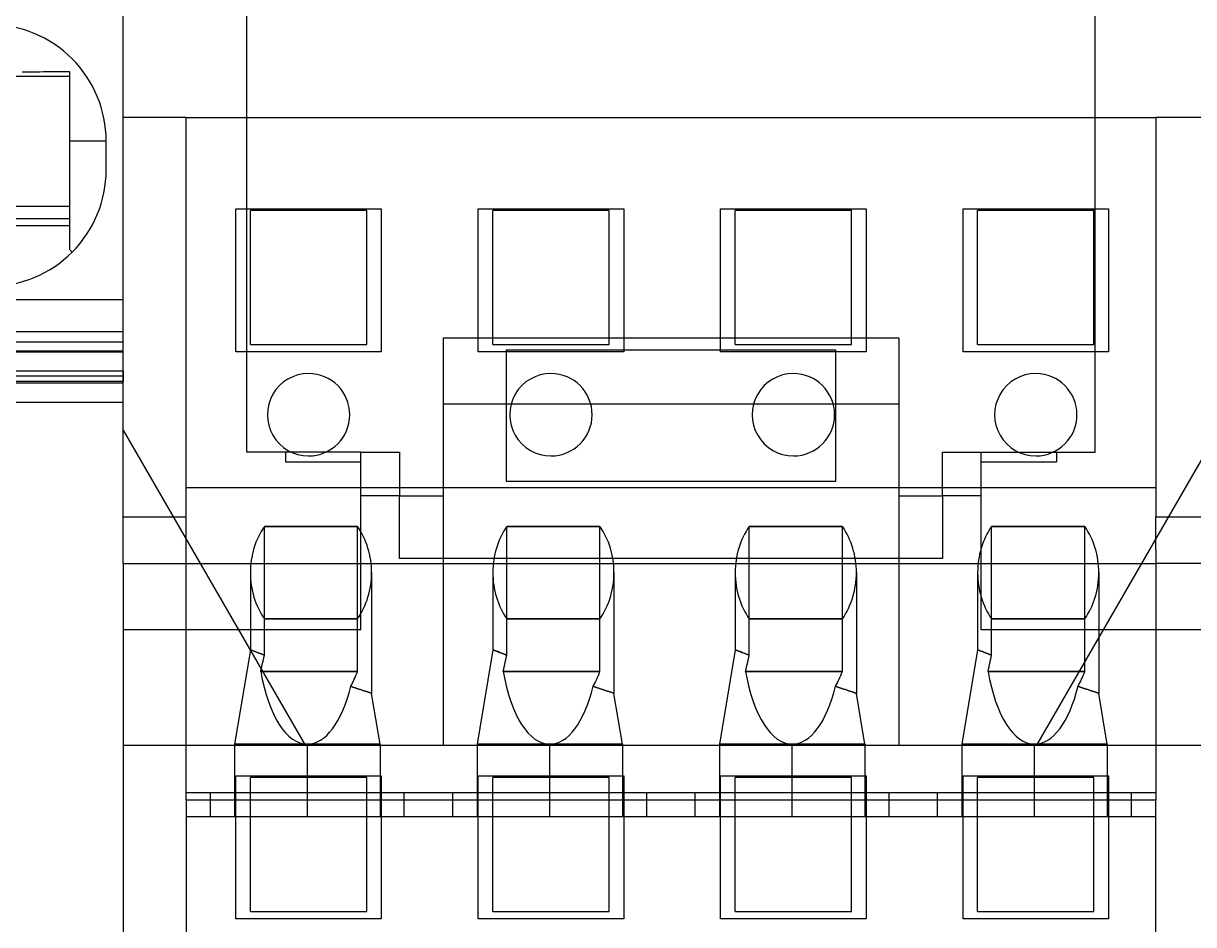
# Model space of a CAD drawing. Header units: inches. Extents: x -13.2 to 36, y -6.6 to 12.8.
# Drawn here: x 28.638 to 29.588, y 1.043 to 1.775 of the extents above; entities that cross this region are included whole.
import ezdxf

# ---------------------------------------------------------------- set-up
doc = ezdxf.new("R2010")
doc.units = ezdxf.units.IN
doc.header["$MEASUREMENT"] = 0
for name, color, linetype in [('MAIN-1', 7, 'Continuous'), ('MAIN-2', 7, 'Continuous'), ('PSYMS', 7, 'Continuous')]:
    doc.layers.add(name, color=color, linetype=linetype)

# ---------------------------------------------------------------- blocks, each defined once
blk = doc.blocks.new('FP_Phoenix Contact 3210567')
at = {"layer": 'MAIN-1'}
for p, q in [((-1.39687, 0), (-1.39687, 0.20275)), ((-1.37977, 0), (-1.37977, 0.20275)), ((-1.37547, 0), (-1.37547, 0.20275)), ((-1.37125, 0), (-1.37125, 0.20275)), ((-1.25317, 0.04331), (-1.25317, 0.16486)), ((-1.24727, 0.16497), (-1.24727, 0.04331)), ((-1.23742, 0.04331), (-1.23742, 0.16514)), ((-1.13196, 0.04331), (-1.13196, 0.16695)), ((-1.12839, 0.07832), (-1.12842, 0.08206)), ((-1.12837, 0.07471), (-1.12839, 0.07832)), ((-1.12834, 0.07122), (-1.12837, 0.07471)), ((-1.12831, 0.06785), (-1.12834, 0.07122)), ((-1.12828, 0.06456), (-1.12831, 0.06785)), ((-1.12825, 0.06135), (-1.12828, 0.06456)), ((-1.12822, 0.05821), (-1.12825, 0.06135)), ((-1.12818, 0.05514), (-1.12822, 0.05821)), ((-1.12815, 0.05211), (-1.12818, 0.05514)), ((-1.12812, 0.04914), (-1.12815, 0.05211)), ((-1.12809, 0.0462), (-1.12812, 0.04914)), ((-1.27286, 0.04331), (-1.27471, 0.04145)), ((-1.27286, 0.04331), (-1.18428, 0.04331)), ((-1.18428, 0.04331), (-1.18428, 0.01378)), ((-1.18428, 0.04331), (-1.18066, 0.04331)), ((-1.18066, 0.04331), (-1.17707, 0.04331)), ((-1.17707, 0.04331), (-1.17355, 0.04331)), ((-1.17355, 0.04331), (-1.1701, 0.04331)), ((-1.1701, 0.04331), (-1.16675, 0.04331)), ((-1.16675, 0.04331), (-1.1635, 0.04331)), ((-1.1635, 0.04331), (-1.16034, 0.04331)), ((-1.16034, 0.04331), (-1.15728, 0.04331)), ((-1.15728, 0.04331), (-1.1543, 0.04331)), ((-1.1543, 0.04331), (-1.15141, 0.04331)), ((-1.15141, 0.04331), (-1.14859, 0.04331)), ((-1.14859, 0.04331), (-1.14584, 0.04331)), ((-1.14584, 0.04331), (-1.14315, 0.04331)), ((-1.14315, 0.04331), (-1.14052, 0.04331)), ((-1.14052, 0.04331), (-1.13794, 0.04331)), ((-1.13794, 0.04331), (-1.13541, 0.04331)), ((-1.13541, 0.04331), (-1.13292, 0.04331)), ((-1.13292, 0.04331), (-1.13047, 0.04331)), ((-1.13047, 0.04331), (-1.12805, 0.04331)), ((-1.12805, 0.04331), (-1.12809, 0.0462)), ((-1.2079, 0.01378), (-1.18428, 0.01378)), ((-1.39687, 0), (-1.37977, 0)), ((-1.37547, 0), (-1.37977, 0)), ((-1.37125, 0), (-1.37547, 0)), ((-1.37125, 0), (-0.8425, 0))]:
    blk.add_line(p, q, dxfattribs=at)
for centre, start, end in [((-1.2079, 0.10826), 179.99998, 269.99998), ((-1.18428, 0.10826), 269.99998, 0.00002)]:
    blk.add_arc(centre, 0.09449, start, end, dxfattribs=at)
at = {"layer": 'MAIN-2'}
for p, q in [((-1.38089, 0.20275), (-1.38089, 0)), ((-1.35598, 0), (-1.35598, 0.20275)), ((-1.35486, 0.20275), (-1.35486, 0)), ((-1.34757, 0.20275), (-1.34757, 0)), ((-1.339, 0.20275), (-1.339, 0)), ((-1.31297, 0.20275), (-1.31297, 0)), ((-1.25317, 0.04331), (-1.25317, 0.04331)), ((-1.24727, 0.04331), (-1.24727, 0.04331)), ((-1.23742, 0.04331), (-1.23742, 0.04331)), ((-1.2079, 0.01378), (-1.2079, 0.01378)), ((-1.18428, 0.01378), (-1.18428, 0.01378)), ((-1.39687, 0), (-1.39687, 0)), ((-1.39687, 0), (-1.39687, 0))]:
    blk.add_line(p, q, dxfattribs=at)
blk = doc.blocks.new('2963938')
at = {"layer": 'MAIN-1'}
for p, q in [((0, -1.16535), (0, 1.16535)), ((0.05118, -1.16535), (0, -1.16535)), ((0, -1.48967), (0, -1.16535)), ((0.05118, -1.16535), (0.83858, -1.16535)), ((0.05118, -1.48967), (0.05118, -1.16535)), ((0.83858, -1.16535), (0.83858, -1.48967)), ((0.88976, -1.16535), (0.83858, -1.16535)), ((0.09154, -1.23937), (0.20965, -1.23937)), ((0.09154, -1.35551), (0.09154, -1.23937)), ((0.10335, -1.34961), (0.10335, -1.24076)), ((0.19783, -1.24076), (0.10335, -1.24076)), ((0.19783, -1.34961), (0.19783, -1.24076)), ((0.20965, -1.23937), (0.20965, -1.35551)), ((0.28839, -1.23937), (0.4065, -1.23937)), ((0.28839, -1.35551), (0.28839, -1.23937)), ((0.39469, -1.24076), (0.3002, -1.24076)), ((0.3002, -1.34961), (0.3002, -1.24076)), ((0.39469, -1.34961), (0.39469, -1.24076)), ((0.4065, -1.23937), (0.4065, -1.35551)), ((0.48524, -1.23937), (0.60335, -1.23937)), ((0.48524, -1.35551), (0.48524, -1.23937)), ((0.59154, -1.24076), (0.49705, -1.24076)), ((0.49705, -1.34961), (0.49705, -1.24076)), ((0.59154, -1.34961), (0.59154, -1.24076)), ((0.60335, -1.23937), (0.60335, -1.35551)), ((0.68209, -1.23937), (0.8002, -1.23937)), ((0.68209, -1.35551), (0.68209, -1.23937)), ((0.78839, -1.24076), (0.6939, -1.24076)), ((0.6939, -1.34961), (0.6939, -1.24076)), ((0.78839, -1.34961), (0.78839, -1.24076)), ((0.8002, -1.23937), (0.8002, -1.35551)), ((0.20965, -1.35551), (0.09154, -1.35551)), ((0.10335, -1.34961), (0.19783, -1.34961)), ((0.4065, -1.35551), (0.28839, -1.35551)), ((0.3002, -1.34961), (0.39469, -1.34961)), ((0.60335, -1.35551), (0.48524, -1.35551)), ((0.49705, -1.34961), (0.59154, -1.34961)), ((0.8002, -1.35551), (0.68209, -1.35551)), ((0.6939, -1.34961), (0.78839, -1.34961)), ((0.05118, -1.46575), (0.83858, -1.46575)), ((0, -1.48967), (0.05118, -1.48967)), ((0, -1.52756), (0, -1.48967)), ((0.05118, -1.51626), (0.05118, -1.48967)), ((0.83858, -1.48967), (0.88976, -1.48967)), ((0.83858, -1.51626), (0.83858, -1.48967)), ((0.05118, -1.71969), (0.05118, -1.51626)), ((0.83858, -1.51626), (0.83858, -1.71969)), ((0, -1.52756), (0.05118, -1.52756)), ((0, -1.52756), (0, -1.91089)), ((0.88976, -1.52756), (0.83858, -1.52756)), ((0.83858, -1.71969), (0.05118, -1.71969)), ((0.05118, -1.71969), (0.05118, -1.73346)), ((0.83858, -1.73346), (0.83858, -1.71969)), ((0.05118, -1.73346), (0.05118, -1.88512)), ((0.83858, -1.73346), (0.05118, -1.73346)), ((0.09154, -1.81614), (0.09154, -1.73346)), ((0.10335, -1.81024), (0.10335, -1.73346)), ((0.19783, -1.81024), (0.19783, -1.73346)), ((0.20965, -1.73346), (0.20965, -1.81614)), ((0.28839, -1.81614), (0.28839, -1.73346)), ((0.3002, -1.81024), (0.3002, -1.73346)), ((0.39469, -1.81024), (0.39469, -1.73346)), ((0.4065, -1.73346), (0.4065, -1.81614)), ((0.48524, -1.81614), (0.48524, -1.73346)), ((0.49705, -1.81024), (0.49705, -1.73346)), ((0.59154, -1.81024), (0.59154, -1.73346)), ((0.60335, -1.73346), (0.60335, -1.81614)), ((0.68209, -1.81614), (0.68209, -1.73346)), ((0.6939, -1.81024), (0.6939, -1.73346)), ((0.78839, -1.81024), (0.78839, -1.73346)), ((0.8002, -1.73346), (0.8002, -1.81614)), ((0.83858, -1.88512), (0.83858, -1.73346)), ((0.10335, -1.81024), (0.19783, -1.81024)), ((0.3002, -1.81024), (0.39469, -1.81024)), ((0.49705, -1.81024), (0.59154, -1.81024)), ((0.6939, -1.81024), (0.78839, -1.81024)), ((0.20965, -1.81614), (0.09154, -1.81614)), ((0.4065, -1.81614), (0.28839, -1.81614)), ((0.60335, -1.81614), (0.48524, -1.81614)), ((0.8002, -1.81614), (0.68209, -1.81614))]:
    blk.add_line(p, q, dxfattribs=at)
for centre, start, end in [((0.15059, -1.40669), 89.99998, 270.00002), ((0.15059, -1.40669), 270.00002, 89.99998), ((0.34744, -1.40669), 89.99998, 270.00002), ((0.34744, -1.40669), 270.00002, 89.99998), ((0.54429, -1.40669), 89.99998, 270.00002), ((0.54429, -1.40669), 270.00002, 89.99998), ((0.74114, -1.40669), 89.99998, 270.00002), ((0.74114, -1.40669), 270.00002, 89.99998)]:
    blk.add_arc(centre, 0.03346, start, end, dxfattribs=at)
at = {"layer": 'MAIN-2'}
for p, q in [((0.10039, -1.43701), (0.10039, -0.68898)), ((0.78937, -1.43701), (0.78937, -0.68898)), ((0.05118, -1.16535), (0.05118, -1.16535)), ((0.83858, -1.16535), (0.83858, -1.16535)), ((0.09154, -1.23937), (0.09154, -1.23937)), ((0.20965, -1.23937), (0.20965, -1.23937)), ((0.28839, -1.23937), (0.28839, -1.23937)), ((0.4065, -1.23937), (0.4065, -1.23937)), ((0.48524, -1.23937), (0.48524, -1.23937)), ((0.60335, -1.23937), (0.60335, -1.23937)), ((0.68209, -1.23937), (0.68209, -1.23937)), ((0.8002, -1.23937), (0.8002, -1.23937)), ((0.62992, -1.34449), (0.25984, -1.34449)), ((0.25984, -1.34449), (0.25984, -1.39777)), ((0.25984, -1.34449), (0.25984, -1.34449)), ((0.62992, -1.34449), (0.62992, -1.34449)), ((0.62992, -1.34449), (0.62992, -1.39777)), ((0.09154, -1.35551), (0.09154, -1.35551)), ((0.10335, -1.34961), (0.10335, -1.34961)), ((0.19783, -1.34961), (0.19783, -1.34961)), ((0.20965, -1.35551), (0.20965, -1.35551)), ((0.28839, -1.35551), (0.28839, -1.35551)), ((0.3002, -1.34961), (0.3002, -1.34961)), ((0.31102, -1.35433), (0.31102, -1.35433)), ((0.57874, -1.35433), (0.31102, -1.35433)), ((0.31102, -1.35433), (0.31102, -1.46063)), ((0.39469, -1.34961), (0.39469, -1.34961)), ((0.4065, -1.35551), (0.4065, -1.35551)), ((0.48524, -1.35551), (0.48524, -1.35551)), ((0.49705, -1.34961), (0.49705, -1.34961)), ((0.57874, -1.35433), (0.57874, -1.35433)), ((0.57874, -1.46063), (0.57874, -1.35433)), ((0.59154, -1.34961), (0.59154, -1.34961)), ((0.60335, -1.35551), (0.60335, -1.35551)), ((0.68209, -1.35551), (0.68209, -1.35551)), ((0.6939, -1.34961), (0.6939, -1.34961)), ((0.78839, -1.34961), (0.78839, -1.34961)), ((0.8002, -1.35551), (0.8002, -1.35551)), ((0.15059, -1.37323), (0.15059, -1.37323)), ((0.34744, -1.37323), (0.34744, -1.37323)), ((0.54429, -1.37323), (0.54429, -1.37323)), ((0.74114, -1.37323), (0.74114, -1.37323)), ((0.25984, -1.39777), (0.25984, -1.6752)), ((0.25984, -1.39777), (0.62992, -1.39777)), ((0.62992, -1.39777), (0.62992, -1.6752)), ((0, -1.41929), (0.14775, -1.6752)), ((0, -1.41929), (0, -1.41929)), ((0.74202, -1.6752), (0.88976, -1.41929)), ((0.19291, -1.43701), (0.10039, -1.43701)), ((0.10039, -1.43701), (0.10039, -1.43701)), ((0.13189, -1.43701), (0.13189, -1.44488)), ((0.13189, -1.43701), (0.13189, -1.43701)), ((0.15059, -1.44016), (0.15059, -1.44016)), ((0.19291, -1.58146), (0.19291, -1.43701)), ((0.19291, -1.43701), (0.19291, -1.43701)), ((0.19291, -1.43701), (0.22441, -1.43701)), ((0.22441, -1.43701), (0.22441, -1.43701)), ((0.22441, -1.43701), (0.22441, -1.47272)), ((0.34744, -1.44016), (0.34744, -1.44016)), ((0.54429, -1.44016), (0.54429, -1.44016)), ((0.66535, -1.43701), (0.66535, -1.43701)), ((0.66535, -1.43701), (0.69685, -1.43701)), ((0.66535, -1.47272), (0.66535, -1.43701)), ((0.69685, -1.43701), (0.78937, -1.43701)), ((0.69685, -1.58146), (0.69685, -1.43701)), ((0.69685, -1.43701), (0.69685, -1.43701)), ((0.74114, -1.44016), (0.74114, -1.44016)), ((0.75787, -1.43701), (0.75787, -1.43701)), ((0.75787, -1.43701), (0.75787, -1.44488)), ((0.78937, -1.43701), (0.78937, -1.43701)), ((0.13189, -1.44488), (0.19291, -1.44488)), ((0.13189, -1.44488), (0.13189, -1.44488)), ((0.19291, -1.44488), (0.19291, -1.44488)), ((0.69685, -1.44488), (0.75787, -1.44488)), ((0.69685, -1.44488), (0.69685, -1.44488)), ((0.75787, -1.44488), (0.75787, -1.44488)), ((0.31102, -1.46063), (0.31102, -1.46063)), ((0.31102, -1.46063), (0.57874, -1.46063)), ((0.57874, -1.46063), (0.57874, -1.46063)), ((0.05118, -1.46575), (0.05118, -1.46575)), ((0.22441, -1.47272), (0.19291, -1.47272)), ((0.22441, -1.52362), (0.22441, -1.47272)), ((0.22441, -1.47272), (0.25984, -1.47272)), ((0.62992, -1.47272), (0.66535, -1.47272)), ((0.66535, -1.47272), (0.66535, -1.52362)), ((0.69685, -1.47272), (0.66535, -1.47272)), ((0.83858, -1.46575), (0.83858, -1.46575)), ((0.11475, -1.49743), (0.19037, -1.49743)), ((0.11475, -1.60197), (0.11475, -1.49743)), ((0.11475, -1.60197), (0.11475, -1.49743)), ((0.19037, -1.49743), (0.11475, -1.49743)), ((0.19037, -1.61535), (0.19037, -1.49743)), ((0.19037, -1.61535), (0.19037, -1.49743)), ((0.3116, -1.49743), (0.38722, -1.49743)), ((0.3116, -1.60197), (0.3116, -1.49743)), ((0.3116, -1.60197), (0.3116, -1.49743)), ((0.38722, -1.49743), (0.3116, -1.49743)), ((0.38722, -1.61535), (0.38722, -1.49743)), ((0.38722, -1.61535), (0.38722, -1.49743)), ((0.50845, -1.49743), (0.58407, -1.49743)), ((0.50845, -1.60197), (0.50845, -1.49743)), ((0.50845, -1.60197), (0.50845, -1.49743)), ((0.58407, -1.49743), (0.50845, -1.49743)), ((0.58407, -1.61535), (0.58407, -1.49743)), ((0.58407, -1.61535), (0.58407, -1.49743)), ((0.7053, -1.49743), (0.78092, -1.49743)), ((0.7053, -1.60197), (0.7053, -1.49743)), ((0.7053, -1.60197), (0.7053, -1.49743)), ((0.78092, -1.49743), (0.7053, -1.49743)), ((0.78092, -1.61535), (0.78092, -1.49743)), ((0.78092, -1.61535), (0.78092, -1.49743)), ((0, -1.52756), (0, -1.52756)), ((0.05118, -1.52756), (0.05118, -1.52756)), ((0.05118, -1.52756), (0.05118, -1.52756)), ((0.05118, -1.52756), (0.83858, -1.52756)), ((0.22441, -1.52362), (0.22441, -1.52362)), ((0.66535, -1.52362), (0.22441, -1.52362)), ((0.66535, -1.52362), (0.66535, -1.52362)), ((0.83858, -1.52756), (0.83858, -1.52756)), ((0.83858, -1.52756), (0.83858, -1.52756)), ((0.10335, -1.53497), (0.10335, -1.59764)), ((0.10335, -1.53497), (0.10335, -1.59764)), ((0.20177, -1.53497), (0.20177, -1.63307)), ((0.20177, -1.53497), (0.20177, -1.63307)), ((0.3002, -1.53497), (0.3002, -1.59764)), ((0.3002, -1.53497), (0.3002, -1.59764)), ((0.39862, -1.53497), (0.39862, -1.63307)), ((0.39862, -1.53497), (0.39862, -1.63307)), ((0.49705, -1.53497), (0.49705, -1.59764)), ((0.49705, -1.53497), (0.49705, -1.59764)), ((0.59547, -1.53497), (0.59547, -1.63307)), ((0.59547, -1.53497), (0.59547, -1.63307)), ((0.6939, -1.53497), (0.6939, -1.59764)), ((0.6939, -1.53497), (0.6939, -1.59764)), ((0.79232, -1.53497), (0.79232, -1.63307)), ((0.79232, -1.53497), (0.79232, -1.63307)), ((0.11475, -1.60197), (0.11475, -1.5725)), ((0.19037, -1.5725), (0.11475, -1.5725)), ((0.11475, -1.60197), (0.11475, -1.5725)), ((0.11475, -1.5725), (0.19037, -1.5725)), ((0.19037, -1.61535), (0.19037, -1.5725)), ((0.19037, -1.61535), (0.19037, -1.5725)), ((0.3116, -1.60197), (0.3116, -1.5725)), ((0.38722, -1.5725), (0.3116, -1.5725)), ((0.3116, -1.60197), (0.3116, -1.5725)), ((0.3116, -1.5725), (0.38722, -1.5725)), ((0.38722, -1.61535), (0.38722, -1.5725)), ((0.38722, -1.61535), (0.38722, -1.5725)), ((0.50845, -1.60197), (0.50845, -1.5725)), ((0.58407, -1.5725), (0.50845, -1.5725)), ((0.50845, -1.60197), (0.50845, -1.5725)), ((0.50845, -1.5725), (0.58407, -1.5725)), ((0.58407, -1.61535), (0.58407, -1.5725)), ((0.58407, -1.61535), (0.58407, -1.5725)), ((0.7053, -1.60197), (0.7053, -1.5725)), ((0.78092, -1.5725), (0.7053, -1.5725)), ((0.7053, -1.60197), (0.7053, -1.5725)), ((0.7053, -1.5725), (0.78092, -1.5725)), ((0.78092, -1.61535), (0.78092, -1.5725)), ((0.78092, -1.61535), (0.78092, -1.5725)), ((0.19291, -1.58146), (0, -1.58146)), ((0.88976, -1.58146), (0.69685, -1.58146)), ((0.10335, -1.59764), (0.09055, -1.67441)), ((0.10335, -1.59764), (0.09055, -1.67441)), ((0.10338, -1.59765), (0.10365, -1.59775)), ((0.10338, -1.59765), (0.10338, -1.59765)), ((0.10365, -1.59775), (0.10338, -1.59765)), ((0.10338, -1.59765), (0.10365, -1.59775)), ((0.10338, -1.59765), (0.10338, -1.59765)), ((0.10365, -1.59775), (0.10338, -1.59765)), ((0.10365, -1.59775), (0.10418, -1.59796)), ((0.10418, -1.59796), (0.10365, -1.59775)), ((0.10365, -1.59775), (0.10418, -1.59796)), ((0.10418, -1.59796), (0.10365, -1.59775)), ((0.10418, -1.59796), (0.10498, -1.59826)), ((0.10498, -1.59826), (0.10418, -1.59796)), ((0.10418, -1.59796), (0.10498, -1.59826)), ((0.10498, -1.59826), (0.10418, -1.59796)), ((0.10498, -1.59826), (0.10603, -1.59866)), ((0.10603, -1.59866), (0.10498, -1.59826)), ((0.10498, -1.59826), (0.10603, -1.59866)), ((0.10603, -1.59866), (0.10498, -1.59826)), ((0.10603, -1.59866), (0.10732, -1.59916)), ((0.10732, -1.59916), (0.10603, -1.59866)), ((0.10603, -1.59866), (0.10732, -1.59916)), ((0.10732, -1.59916), (0.10603, -1.59866)), ((0.10732, -1.59916), (0.10885, -1.59974)), ((0.10885, -1.59974), (0.10732, -1.59916)), ((0.10732, -1.59916), (0.10885, -1.59974)), ((0.10885, -1.59974), (0.10732, -1.59916)), ((0.10885, -1.59974), (0.11061, -1.60041)), ((0.11061, -1.60041), (0.10885, -1.59974)), ((0.10885, -1.59974), (0.11061, -1.60041)), ((0.11061, -1.60041), (0.10885, -1.59974)), ((0.11061, -1.60041), (0.11258, -1.60115)), ((0.11258, -1.60115), (0.11061, -1.60041)), ((0.11061, -1.60041), (0.11258, -1.60115)), ((0.11258, -1.60115), (0.11061, -1.60041)), ((0.11258, -1.60115), (0.11475, -1.60197)), ((0.11475, -1.60197), (0.11258, -1.60115)), ((0.11258, -1.60115), (0.11475, -1.60197)), ((0.11475, -1.60197), (0.11258, -1.60115)), ((0.11347, -1.6077), (0.11389, -1.60579)), ((0.11347, -1.6077), (0.11389, -1.60579)), ((0.11347, -1.6077), (0.11389, -1.60579)), ((0.11347, -1.6077), (0.11389, -1.60579)), ((0.11389, -1.60579), (0.11432, -1.60388)), ((0.11389, -1.60579), (0.11432, -1.60388)), ((0.11389, -1.60579), (0.11432, -1.60388)), ((0.11389, -1.60579), (0.11432, -1.60388)), ((0.11432, -1.60388), (0.11475, -1.60197)), ((0.11432, -1.60388), (0.11475, -1.60197)), ((0.11432, -1.60388), (0.11475, -1.60197)), ((0.11432, -1.60388), (0.11475, -1.60197)), ((0.3002, -1.59764), (0.2874, -1.67441)), ((0.3002, -1.59764), (0.2874, -1.67441)), ((0.30023, -1.59765), (0.3005, -1.59775)), ((0.30023, -1.59765), (0.30023, -1.59765)), ((0.3005, -1.59775), (0.30023, -1.59765)), ((0.30023, -1.59765), (0.3005, -1.59775)), ((0.30023, -1.59765), (0.30023, -1.59765)), ((0.3005, -1.59775), (0.30023, -1.59765)), ((0.3005, -1.59775), (0.30103, -1.59796)), ((0.30103, -1.59796), (0.3005, -1.59775)), ((0.3005, -1.59775), (0.30103, -1.59796)), ((0.30103, -1.59796), (0.3005, -1.59775)), ((0.30103, -1.59796), (0.30183, -1.59826)), ((0.30183, -1.59826), (0.30103, -1.59796)), ((0.30103, -1.59796), (0.30183, -1.59826)), ((0.30183, -1.59826), (0.30103, -1.59796)), ((0.30183, -1.59826), (0.30288, -1.59866)), ((0.30288, -1.59866), (0.30183, -1.59826)), ((0.30183, -1.59826), (0.30288, -1.59866)), ((0.30288, -1.59866), (0.30183, -1.59826)), ((0.30288, -1.59866), (0.30417, -1.59916)), ((0.30417, -1.59916), (0.30288, -1.59866)), ((0.30288, -1.59866), (0.30417, -1.59916)), ((0.30417, -1.59916), (0.30288, -1.59866)), ((0.30417, -1.59916), (0.3057, -1.59974)), ((0.3057, -1.59974), (0.30417, -1.59916)), ((0.30417, -1.59916), (0.3057, -1.59974)), ((0.3057, -1.59974), (0.30417, -1.59916)), ((0.3057, -1.59974), (0.30746, -1.60041)), ((0.30746, -1.60041), (0.3057, -1.59974)), ((0.3057, -1.59974), (0.30746, -1.60041)), ((0.30746, -1.60041), (0.3057, -1.59974)), ((0.30746, -1.60041), (0.30943, -1.60115)), ((0.30943, -1.60115), (0.30746, -1.60041)), ((0.30746, -1.60041), (0.30943, -1.60115)), ((0.30943, -1.60115), (0.30746, -1.60041)), ((0.30943, -1.60115), (0.3116, -1.60197)), ((0.3116, -1.60197), (0.30943, -1.60115)), ((0.30943, -1.60115), (0.3116, -1.60197)), ((0.3116, -1.60197), (0.30943, -1.60115)), ((0.31032, -1.6077), (0.31074, -1.60579)), ((0.31032, -1.6077), (0.31074, -1.60579)), ((0.31032, -1.6077), (0.31074, -1.60579)), ((0.31032, -1.6077), (0.31074, -1.60579)), ((0.31074, -1.60579), (0.31117, -1.60388)), ((0.31074, -1.60579), (0.31117, -1.60388)), ((0.31074, -1.60579), (0.31117, -1.60388)), ((0.31074, -1.60579), (0.31117, -1.60388)), ((0.31117, -1.60388), (0.3116, -1.60197)), ((0.31117, -1.60388), (0.3116, -1.60197)), ((0.31117, -1.60388), (0.3116, -1.60197)), ((0.31117, -1.60388), (0.3116, -1.60197)), ((0.49705, -1.59764), (0.48425, -1.67441)), ((0.49705, -1.59764), (0.48425, -1.67441)), ((0.49708, -1.59765), (0.49735, -1.59775)), ((0.49708, -1.59765), (0.49708, -1.59765)), ((0.49735, -1.59775), (0.49708, -1.59765)), ((0.49708, -1.59765), (0.49735, -1.59775)), ((0.49708, -1.59765), (0.49708, -1.59765)), ((0.49735, -1.59775), (0.49708, -1.59765)), ((0.49735, -1.59775), (0.49788, -1.59796)), ((0.49788, -1.59796), (0.49735, -1.59775)), ((0.49735, -1.59775), (0.49788, -1.59796)), ((0.49788, -1.59796), (0.49735, -1.59775)), ((0.49788, -1.59796), (0.49868, -1.59826)), ((0.49868, -1.59826), (0.49788, -1.59796)), ((0.49788, -1.59796), (0.49868, -1.59826)), ((0.49868, -1.59826), (0.49788, -1.59796)), ((0.49868, -1.59826), (0.49973, -1.59866)), ((0.49973, -1.59866), (0.49868, -1.59826)), ((0.49868, -1.59826), (0.49973, -1.59866)), ((0.49973, -1.59866), (0.49868, -1.59826)), ((0.49973, -1.59866), (0.50102, -1.59916)), ((0.50102, -1.59916), (0.49973, -1.59866)), ((0.49973, -1.59866), (0.50102, -1.59916)), ((0.50102, -1.59916), (0.49973, -1.59866)), ((0.50102, -1.59916), (0.50255, -1.59974)), ((0.50255, -1.59974), (0.50102, -1.59916)), ((0.50102, -1.59916), (0.50255, -1.59974)), ((0.50255, -1.59974), (0.50102, -1.59916)), ((0.50255, -1.59974), (0.50431, -1.60041)), ((0.50431, -1.60041), (0.50255, -1.59974)), ((0.50255, -1.59974), (0.50431, -1.60041)), ((0.50431, -1.60041), (0.50255, -1.59974)), ((0.50431, -1.60041), (0.50628, -1.60115)), ((0.50628, -1.60115), (0.50431, -1.60041)), ((0.50431, -1.60041), (0.50628, -1.60115)), ((0.50628, -1.60115), (0.50431, -1.60041)), ((0.50628, -1.60115), (0.50845, -1.60197)), ((0.50845, -1.60197), (0.50628, -1.60115)), ((0.50628, -1.60115), (0.50845, -1.60197)), ((0.50845, -1.60197), (0.50628, -1.60115)), ((0.50717, -1.6077), (0.50759, -1.60579)), ((0.50717, -1.6077), (0.50759, -1.60579)), ((0.50717, -1.6077), (0.50759, -1.60579)), ((0.50717, -1.6077), (0.50759, -1.60579)), ((0.50759, -1.60579), (0.50802, -1.60388)), ((0.50759, -1.60579), (0.50802, -1.60388)), ((0.50759, -1.60579), (0.50802, -1.60388)), ((0.50759, -1.60579), (0.50802, -1.60388)), ((0.50802, -1.60388), (0.50845, -1.60197)), ((0.50802, -1.60388), (0.50845, -1.60197)), ((0.50802, -1.60388), (0.50845, -1.60197)), ((0.50802, -1.60388), (0.50845, -1.60197)), ((0.6939, -1.59764), (0.6811, -1.67441)), ((0.6939, -1.59764), (0.6811, -1.67441)), ((0.69393, -1.59765), (0.6942, -1.59775)), ((0.69393, -1.59765), (0.69393, -1.59765)), ((0.6942, -1.59775), (0.69393, -1.59765)), ((0.69393, -1.59765), (0.6942, -1.59775)), ((0.69393, -1.59765), (0.69393, -1.59765)), ((0.6942, -1.59775), (0.69393, -1.59765)), ((0.6942, -1.59775), (0.69473, -1.59796)), ((0.69473, -1.59796), (0.6942, -1.59775)), ((0.6942, -1.59775), (0.69473, -1.59796)), ((0.69473, -1.59796), (0.6942, -1.59775)), ((0.69473, -1.59796), (0.69553, -1.59826)), ((0.69553, -1.59826), (0.69473, -1.59796)), ((0.69473, -1.59796), (0.69553, -1.59826)), ((0.69553, -1.59826), (0.69473, -1.59796)), ((0.69553, -1.59826), (0.69658, -1.59866)), ((0.69658, -1.59866), (0.69553, -1.59826)), ((0.69553, -1.59826), (0.69658, -1.59866)), ((0.69658, -1.59866), (0.69553, -1.59826)), ((0.69658, -1.59866), (0.69787, -1.59916)), ((0.69787, -1.59916), (0.69658, -1.59866)), ((0.69658, -1.59866), (0.69787, -1.59916)), ((0.69787, -1.59916), (0.69658, -1.59866)), ((0.69787, -1.59916), (0.6994, -1.59974)), ((0.6994, -1.59974), (0.69787, -1.59916)), ((0.69787, -1.59916), (0.6994, -1.59974)), ((0.6994, -1.59974), (0.69787, -1.59916)), ((0.6994, -1.59974), (0.70116, -1.60041)), ((0.70116, -1.60041), (0.6994, -1.59974)), ((0.6994, -1.59974), (0.70116, -1.60041)), ((0.70116, -1.60041), (0.6994, -1.59974)), ((0.70116, -1.60041), (0.70313, -1.60115)), ((0.70313, -1.60115), (0.70116, -1.60041)), ((0.70116, -1.60041), (0.70313, -1.60115)), ((0.70313, -1.60115), (0.70116, -1.60041)), ((0.70313, -1.60115), (0.7053, -1.60197)), ((0.7053, -1.60197), (0.70313, -1.60115)), ((0.70313, -1.60115), (0.7053, -1.60197)), ((0.7053, -1.60197), (0.70313, -1.60115)), ((0.70402, -1.6077), (0.70444, -1.60579)), ((0.70402, -1.6077), (0.70444, -1.60579)), ((0.70402, -1.6077), (0.70444, -1.60579)), ((0.70402, -1.6077), (0.70444, -1.60579)), ((0.70444, -1.60579), (0.70487, -1.60388)), ((0.70444, -1.60579), (0.70487, -1.60388)), ((0.70444, -1.60579), (0.70487, -1.60388)), ((0.70444, -1.60579), (0.70487, -1.60388)), ((0.70487, -1.60388), (0.7053, -1.60197)), ((0.70487, -1.60388), (0.7053, -1.60197)), ((0.70487, -1.60388), (0.7053, -1.60197)), ((0.70487, -1.60388), (0.7053, -1.60197)), ((0.11179, -1.61535), (0.11221, -1.61344)), ((0.11179, -1.61535), (0.11221, -1.61344)), ((0.11179, -1.61535), (0.11221, -1.61344)), ((0.11179, -1.61535), (0.11221, -1.61344)), ((0.19037, -1.61535), (0.11179, -1.61535)), ((0.11179, -1.61535), (0.19037, -1.61535)), ((0.19037, -1.61535), (0.11179, -1.61535)), ((0.11179, -1.61535), (0.19037, -1.61535)), ((0.11221, -1.61344), (0.11263, -1.61153)), ((0.11221, -1.61344), (0.11263, -1.61153)), ((0.11221, -1.61344), (0.11263, -1.61153)), ((0.11221, -1.61344), (0.11263, -1.61153)), ((0.11263, -1.61153), (0.11305, -1.60962)), ((0.11263, -1.61153), (0.11305, -1.60962)), ((0.11263, -1.61153), (0.11305, -1.60962)), ((0.11263, -1.61153), (0.11305, -1.60962)), ((0.11305, -1.60962), (0.11347, -1.6077)), ((0.11305, -1.60962), (0.11347, -1.6077)), ((0.11305, -1.60962), (0.11347, -1.6077)), ((0.11305, -1.60962), (0.11347, -1.6077)), ((0.30864, -1.61535), (0.30906, -1.61344)), ((0.30864, -1.61535), (0.30906, -1.61344)), ((0.30864, -1.61535), (0.30906, -1.61344)), ((0.30864, -1.61535), (0.30906, -1.61344)), ((0.38722, -1.61535), (0.30864, -1.61535)), ((0.30864, -1.61535), (0.38722, -1.61535)), ((0.38722, -1.61535), (0.30864, -1.61535)), ((0.30864, -1.61535), (0.38722, -1.61535)), ((0.30906, -1.61344), (0.30948, -1.61153)), ((0.30906, -1.61344), (0.30948, -1.61153)), ((0.30906, -1.61344), (0.30948, -1.61153)), ((0.30906, -1.61344), (0.30948, -1.61153)), ((0.30948, -1.61153), (0.3099, -1.60962)), ((0.30948, -1.61153), (0.3099, -1.60962)), ((0.30948, -1.61153), (0.3099, -1.60962)), ((0.30948, -1.61153), (0.3099, -1.60962)), ((0.3099, -1.60962), (0.31032, -1.6077)), ((0.3099, -1.60962), (0.31032, -1.6077)), ((0.3099, -1.60962), (0.31032, -1.6077)), ((0.3099, -1.60962), (0.31032, -1.6077)), ((0.50549, -1.61535), (0.50591, -1.61344)), ((0.50549, -1.61535), (0.50591, -1.61344)), ((0.50549, -1.61535), (0.50591, -1.61344)), ((0.50549, -1.61535), (0.50591, -1.61344)), ((0.58407, -1.61535), (0.50549, -1.61535)), ((0.50549, -1.61535), (0.58407, -1.61535)), ((0.58407, -1.61535), (0.50549, -1.61535)), ((0.50549, -1.61535), (0.58407, -1.61535)), ((0.50591, -1.61344), (0.50633, -1.61153)), ((0.50591, -1.61344), (0.50633, -1.61153)), ((0.50591, -1.61344), (0.50633, -1.61153)), ((0.50591, -1.61344), (0.50633, -1.61153)), ((0.50633, -1.61153), (0.50675, -1.60962)), ((0.50633, -1.61153), (0.50675, -1.60962)), ((0.50633, -1.61153), (0.50675, -1.60962)), ((0.50633, -1.61153), (0.50675, -1.60962)), ((0.50675, -1.60962), (0.50717, -1.6077)), ((0.50675, -1.60962), (0.50717, -1.6077)), ((0.50675, -1.60962), (0.50717, -1.6077)), ((0.50675, -1.60962), (0.50717, -1.6077)), ((0.70234, -1.61535), (0.70276, -1.61344)), ((0.70234, -1.61535), (0.70276, -1.61344)), ((0.70234, -1.61535), (0.70276, -1.61344)), ((0.70234, -1.61535), (0.70276, -1.61344)), ((0.78092, -1.61535), (0.70234, -1.61535)), ((0.70234, -1.61535), (0.78092, -1.61535)), ((0.78092, -1.61535), (0.70234, -1.61535)), ((0.70234, -1.61535), (0.78092, -1.61535)), ((0.70276, -1.61344), (0.70318, -1.61153)), ((0.70276, -1.61344), (0.70318, -1.61153)), ((0.70276, -1.61344), (0.70318, -1.61153)), ((0.70276, -1.61344), (0.70318, -1.61153)), ((0.70318, -1.61153), (0.7036, -1.60962)), ((0.70318, -1.61153), (0.7036, -1.60962)), ((0.70318, -1.61153), (0.7036, -1.60962)), ((0.70318, -1.61153), (0.7036, -1.60962)), ((0.7036, -1.60962), (0.70402, -1.6077)), ((0.7036, -1.60962), (0.70402, -1.6077)), ((0.7036, -1.60962), (0.70402, -1.6077)), ((0.7036, -1.60962), (0.70402, -1.6077)), ((0.18666, -1.6279), (0.18493, -1.6273)), ((0.18493, -1.6273), (0.18666, -1.6279)), ((0.18666, -1.6279), (0.18493, -1.6273)), ((0.18493, -1.6273), (0.18666, -1.6279)), ((0.18832, -1.62847), (0.18666, -1.6279)), ((0.18666, -1.6279), (0.18832, -1.62847)), ((0.18832, -1.62847), (0.18666, -1.6279)), ((0.18666, -1.6279), (0.18832, -1.62847)), ((0.18991, -1.62901), (0.18832, -1.62847)), ((0.18832, -1.62847), (0.18991, -1.62901)), ((0.18991, -1.62901), (0.18832, -1.62847)), ((0.18832, -1.62847), (0.18991, -1.62901)), ((0.19141, -1.62953), (0.18991, -1.62901)), ((0.18991, -1.62901), (0.19141, -1.62953)), ((0.19141, -1.62953), (0.18991, -1.62901)), ((0.18991, -1.62901), (0.19141, -1.62953)), ((0.19282, -1.63002), (0.19141, -1.62953)), ((0.19141, -1.62953), (0.19282, -1.63002)), ((0.19282, -1.63002), (0.19141, -1.62953)), ((0.19141, -1.62953), (0.19282, -1.63002)), ((0.19415, -1.63047), (0.19282, -1.63002)), ((0.19282, -1.63002), (0.19415, -1.63047)), ((0.19415, -1.63047), (0.19282, -1.63002)), ((0.19282, -1.63002), (0.19415, -1.63047)), ((0.19538, -1.63089), (0.19415, -1.63047)), ((0.19415, -1.63047), (0.19538, -1.63089)), ((0.19538, -1.63089), (0.19415, -1.63047)), ((0.19415, -1.63047), (0.19538, -1.63089)), ((0.19651, -1.63128), (0.19538, -1.63089)), ((0.19538, -1.63089), (0.19651, -1.63128)), ((0.19651, -1.63128), (0.19538, -1.63089)), ((0.19538, -1.63089), (0.19651, -1.63128)), ((0.19753, -1.63163), (0.19651, -1.63128)), ((0.19651, -1.63128), (0.19753, -1.63163)), ((0.19753, -1.63163), (0.19651, -1.63128)), ((0.19651, -1.63128), (0.19753, -1.63163)), ((0.19846, -1.63194), (0.19753, -1.63163)), ((0.19753, -1.63163), (0.19846, -1.63194)), ((0.19846, -1.63194), (0.19753, -1.63163)), ((0.19753, -1.63163), (0.19846, -1.63194)), ((0.19927, -1.63222), (0.19846, -1.63194)), ((0.19846, -1.63194), (0.19927, -1.63222)), ((0.19927, -1.63222), (0.19846, -1.63194)), ((0.19846, -1.63194), (0.19927, -1.63222)), ((0.19998, -1.63246), (0.19927, -1.63222)), ((0.19927, -1.63222), (0.19998, -1.63246)), ((0.19998, -1.63246), (0.19927, -1.63222)), ((0.19927, -1.63222), (0.19998, -1.63246)), ((0.20057, -1.63266), (0.19998, -1.63246)), ((0.19998, -1.63246), (0.20057, -1.63266)), ((0.20057, -1.63266), (0.19998, -1.63246)), ((0.19998, -1.63246), (0.20057, -1.63266)), ((0.20104, -1.63282), (0.20057, -1.63266)), ((0.20057, -1.63266), (0.20104, -1.63282)), ((0.20104, -1.63282), (0.20057, -1.63266)), ((0.20057, -1.63266), (0.20104, -1.63282)), ((0.2014, -1.63294), (0.20104, -1.63282)), ((0.20104, -1.63282), (0.2014, -1.63294)), ((0.2014, -1.63294), (0.20104, -1.63282)), ((0.20104, -1.63282), (0.2014, -1.63294)), ((0.20164, -1.63303), (0.2014, -1.63294)), ((0.2014, -1.63294), (0.20164, -1.63303)), ((0.20164, -1.63303), (0.2014, -1.63294)), ((0.2014, -1.63294), (0.20164, -1.63303)), ((0.20176, -1.63307), (0.20164, -1.63303)), ((0.20164, -1.63303), (0.20176, -1.63307)), ((0.20176, -1.63307), (0.20164, -1.63303)), ((0.20164, -1.63303), (0.20176, -1.63307)), ((0.20176, -1.63307), (0.20176, -1.63307)), ((0.20176, -1.63307), (0.20176, -1.63307)), ((0.20866, -1.67441), (0.20177, -1.63307)), ((0.20866, -1.67441), (0.20177, -1.63307)), ((0.38351, -1.6279), (0.38178, -1.6273)), ((0.38178, -1.6273), (0.38351, -1.6279)), ((0.38351, -1.6279), (0.38178, -1.6273)), ((0.38178, -1.6273), (0.38351, -1.6279)), ((0.38517, -1.62847), (0.38351, -1.6279)), ((0.38351, -1.6279), (0.38517, -1.62847)), ((0.38517, -1.62847), (0.38351, -1.6279)), ((0.38351, -1.6279), (0.38517, -1.62847)), ((0.38676, -1.62901), (0.38517, -1.62847)), ((0.38517, -1.62847), (0.38676, -1.62901)), ((0.38676, -1.62901), (0.38517, -1.62847)), ((0.38517, -1.62847), (0.38676, -1.62901)), ((0.38826, -1.62953), (0.38676, -1.62901)), ((0.38676, -1.62901), (0.38826, -1.62953)), ((0.38826, -1.62953), (0.38676, -1.62901)), ((0.38676, -1.62901), (0.38826, -1.62953)), ((0.38967, -1.63002), (0.38826, -1.62953)), ((0.38826, -1.62953), (0.38967, -1.63002)), ((0.38967, -1.63002), (0.38826, -1.62953)), ((0.38826, -1.62953), (0.38967, -1.63002)), ((0.391, -1.63047), (0.38967, -1.63002)), ((0.38967, -1.63002), (0.391, -1.63047)), ((0.391, -1.63047), (0.38967, -1.63002)), ((0.38967, -1.63002), (0.391, -1.63047)), ((0.39223, -1.63089), (0.391, -1.63047)), ((0.391, -1.63047), (0.39223, -1.63089)), ((0.39223, -1.63089), (0.391, -1.63047)), ((0.391, -1.63047), (0.39223, -1.63089)), ((0.39336, -1.63128), (0.39223, -1.63089)), ((0.39223, -1.63089), (0.39336, -1.63128)), ((0.39336, -1.63128), (0.39223, -1.63089)), ((0.39223, -1.63089), (0.39336, -1.63128)), ((0.39439, -1.63163), (0.39336, -1.63128)), ((0.39336, -1.63128), (0.39439, -1.63163)), ((0.39439, -1.63163), (0.39336, -1.63128)), ((0.39336, -1.63128), (0.39439, -1.63163)), ((0.39531, -1.63194), (0.39439, -1.63163)), ((0.39439, -1.63163), (0.39531, -1.63194)), ((0.39531, -1.63194), (0.39439, -1.63163)), ((0.39439, -1.63163), (0.39531, -1.63194)), ((0.39612, -1.63222), (0.39531, -1.63194)), ((0.39531, -1.63194), (0.39612, -1.63222)), ((0.39612, -1.63222), (0.39531, -1.63194)), ((0.39531, -1.63194), (0.39612, -1.63222)), ((0.39683, -1.63246), (0.39612, -1.63222)), ((0.39612, -1.63222), (0.39683, -1.63246)), ((0.39683, -1.63246), (0.39612, -1.63222)), ((0.39612, -1.63222), (0.39683, -1.63246)), ((0.39742, -1.63266), (0.39683, -1.63246)), ((0.39683, -1.63246), (0.39742, -1.63266)), ((0.39742, -1.63266), (0.39683, -1.63246)), ((0.39683, -1.63246), (0.39742, -1.63266)), ((0.39789, -1.63282), (0.39742, -1.63266)), ((0.39742, -1.63266), (0.39789, -1.63282)), ((0.39789, -1.63282), (0.39742, -1.63266)), ((0.39742, -1.63266), (0.39789, -1.63282)), ((0.39825, -1.63294), (0.39789, -1.63282)), ((0.39789, -1.63282), (0.39825, -1.63294)), ((0.39825, -1.63294), (0.39789, -1.63282)), ((0.39789, -1.63282), (0.39825, -1.63294)), ((0.39849, -1.63303), (0.39825, -1.63294)), ((0.39825, -1.63294), (0.39849, -1.63303)), ((0.39849, -1.63303), (0.39825, -1.63294)), ((0.39825, -1.63294), (0.39849, -1.63303)), ((0.39861, -1.63307), (0.39849, -1.63303)), ((0.39849, -1.63303), (0.39861, -1.63307)), ((0.39861, -1.63307), (0.39849, -1.63303)), ((0.39849, -1.63303), (0.39861, -1.63307)), ((0.39861, -1.63307), (0.39861, -1.63307)), ((0.39861, -1.63307), (0.39861, -1.63307)), ((0.40551, -1.67441), (0.39862, -1.63307)), ((0.40551, -1.67441), (0.39862, -1.63307)), ((0.58036, -1.6279), (0.57863, -1.6273)), ((0.57863, -1.6273), (0.58036, -1.6279)), ((0.58036, -1.6279), (0.57863, -1.6273)), ((0.57863, -1.6273), (0.58036, -1.6279)), ((0.58202, -1.62847), (0.58036, -1.6279)), ((0.58036, -1.6279), (0.58203, -1.62847)), ((0.58202, -1.62847), (0.58036, -1.6279)), ((0.58036, -1.6279), (0.58203, -1.62847)), ((0.58361, -1.62901), (0.58202, -1.62847)), ((0.58361, -1.62901), (0.58202, -1.62847)), ((0.58203, -1.62847), (0.58361, -1.62901)), ((0.58203, -1.62847), (0.58361, -1.62901)), ((0.58511, -1.62953), (0.58361, -1.62901)), ((0.58361, -1.62901), (0.58511, -1.62953)), ((0.58511, -1.62953), (0.58361, -1.62901)), ((0.58361, -1.62901), (0.58511, -1.62953)), ((0.58652, -1.63002), (0.58511, -1.62953)), ((0.58511, -1.62953), (0.58652, -1.63002)), ((0.58652, -1.63002), (0.58511, -1.62953)), ((0.58511, -1.62953), (0.58652, -1.63002)), ((0.58785, -1.63047), (0.58652, -1.63002)), ((0.58652, -1.63002), (0.58785, -1.63047)), ((0.58785, -1.63047), (0.58652, -1.63002)), ((0.58652, -1.63002), (0.58785, -1.63047)), ((0.58908, -1.63089), (0.58785, -1.63047)), ((0.58785, -1.63047), (0.58908, -1.63089)), ((0.58908, -1.63089), (0.58785, -1.63047)), ((0.58785, -1.63047), (0.58908, -1.63089)), ((0.59021, -1.63128), (0.58908, -1.63089)), ((0.58908, -1.63089), (0.59021, -1.63128)), ((0.59021, -1.63128), (0.58908, -1.63089)), ((0.58908, -1.63089), (0.59021, -1.63128)), ((0.59124, -1.63163), (0.59021, -1.63128)), ((0.59021, -1.63128), (0.59124, -1.63163)), ((0.59124, -1.63163), (0.59021, -1.63128)), ((0.59021, -1.63128), (0.59124, -1.63163)), ((0.59216, -1.63194), (0.59124, -1.63163)), ((0.59124, -1.63163), (0.59216, -1.63194)), ((0.59216, -1.63194), (0.59124, -1.63163)), ((0.59124, -1.63163), (0.59216, -1.63194)), ((0.59297, -1.63222), (0.59216, -1.63194)), ((0.59216, -1.63194), (0.59297, -1.63222)), ((0.59297, -1.63222), (0.59216, -1.63194)), ((0.59216, -1.63194), (0.59297, -1.63222)), ((0.59368, -1.63246), (0.59297, -1.63222)), ((0.59297, -1.63222), (0.59368, -1.63246)), ((0.59368, -1.63246), (0.59297, -1.63222)), ((0.59297, -1.63222), (0.59368, -1.63246)), ((0.59427, -1.63266), (0.59368, -1.63246)), ((0.59368, -1.63246), (0.59427, -1.63266)), ((0.59427, -1.63266), (0.59368, -1.63246)), ((0.59368, -1.63246), (0.59427, -1.63266)), ((0.59474, -1.63282), (0.59427, -1.63266)), ((0.59427, -1.63266), (0.59474, -1.63282)), ((0.59474, -1.63282), (0.59427, -1.63266)), ((0.59427, -1.63266), (0.59474, -1.63282)), ((0.5951, -1.63294), (0.59474, -1.63282)), ((0.59474, -1.63282), (0.5951, -1.63294)), ((0.5951, -1.63294), (0.59474, -1.63282)), ((0.59474, -1.63282), (0.5951, -1.63294)), ((0.59534, -1.63303), (0.5951, -1.63294)), ((0.5951, -1.63294), (0.59534, -1.63303)), ((0.59534, -1.63303), (0.5951, -1.63294)), ((0.5951, -1.63294), (0.59534, -1.63303)), ((0.59546, -1.63307), (0.59534, -1.63303)), ((0.59534, -1.63303), (0.59546, -1.63307)), ((0.59546, -1.63307), (0.59534, -1.63303)), ((0.59534, -1.63303), (0.59546, -1.63307)), ((0.59546, -1.63307), (0.59546, -1.63307)), ((0.59546, -1.63307), (0.59546, -1.63307)), ((0.60236, -1.67441), (0.59547, -1.63307)), ((0.60236, -1.67441), (0.59547, -1.63307)), ((0.77721, -1.6279), (0.77548, -1.6273)), ((0.77548, -1.6273), (0.77721, -1.6279)), ((0.77721, -1.6279), (0.77548, -1.6273)), ((0.77548, -1.6273), (0.77721, -1.6279)), ((0.77887, -1.62847), (0.77721, -1.6279)), ((0.77721, -1.6279), (0.77888, -1.62847)), ((0.77887, -1.62847), (0.77721, -1.6279)), ((0.77721, -1.6279), (0.77888, -1.62847)), ((0.78046, -1.62901), (0.77887, -1.62847)), ((0.78046, -1.62901), (0.77887, -1.62847)), ((0.77888, -1.62847), (0.78046, -1.62901)), ((0.77888, -1.62847), (0.78046, -1.62901)), ((0.78196, -1.62953), (0.78046, -1.62901)), ((0.78046, -1.62901), (0.78196, -1.62953)), ((0.78196, -1.62953), (0.78046, -1.62901)), ((0.78046, -1.62901), (0.78196, -1.62953)), ((0.78337, -1.63002), (0.78196, -1.62953)), ((0.78196, -1.62953), (0.78337, -1.63002)), ((0.78337, -1.63002), (0.78196, -1.62953)), ((0.78196, -1.62953), (0.78337, -1.63002)), ((0.7847, -1.63047), (0.78337, -1.63002)), ((0.78337, -1.63002), (0.7847, -1.63047)), ((0.7847, -1.63047), (0.78337, -1.63002)), ((0.78337, -1.63002), (0.7847, -1.63047)), ((0.78593, -1.63089), (0.7847, -1.63047)), ((0.7847, -1.63047), (0.78593, -1.63089)), ((0.78593, -1.63089), (0.7847, -1.63047)), ((0.7847, -1.63047), (0.78593, -1.63089)), ((0.78706, -1.63128), (0.78593, -1.63089)), ((0.78593, -1.63089), (0.78706, -1.63128)), ((0.78706, -1.63128), (0.78593, -1.63089)), ((0.78593, -1.63089), (0.78706, -1.63128)), ((0.78809, -1.63163), (0.78706, -1.63128)), ((0.78706, -1.63128), (0.78809, -1.63163)), ((0.78809, -1.63163), (0.78706, -1.63128)), ((0.78706, -1.63128), (0.78809, -1.63163)), ((0.78901, -1.63194), (0.78809, -1.63163)), ((0.78809, -1.63163), (0.78901, -1.63194)), ((0.78901, -1.63194), (0.78809, -1.63163)), ((0.78809, -1.63163), (0.78901, -1.63194)), ((0.78982, -1.63222), (0.78901, -1.63194)), ((0.78901, -1.63194), (0.78982, -1.63222)), ((0.78982, -1.63222), (0.78901, -1.63194)), ((0.78901, -1.63194), (0.78982, -1.63222)), ((0.79053, -1.63246), (0.78982, -1.63222)), ((0.78982, -1.63222), (0.79053, -1.63246)), ((0.79053, -1.63246), (0.78982, -1.63222)), ((0.78982, -1.63222), (0.79053, -1.63246)), ((0.79112, -1.63266), (0.79053, -1.63246)), ((0.79053, -1.63246), (0.79112, -1.63266)), ((0.79112, -1.63266), (0.79053, -1.63246)), ((0.79053, -1.63246), (0.79112, -1.63266)), ((0.79159, -1.63282), (0.79112, -1.63266)), ((0.79112, -1.63266), (0.79159, -1.63282)), ((0.79159, -1.63282), (0.79112, -1.63266)), ((0.79112, -1.63266), (0.79159, -1.63282)), ((0.79195, -1.63294), (0.79159, -1.63282)), ((0.79159, -1.63282), (0.79195, -1.63294)), ((0.79195, -1.63294), (0.79159, -1.63282)), ((0.79159, -1.63282), (0.79195, -1.63294)), ((0.79219, -1.63303), (0.79195, -1.63294)), ((0.79195, -1.63294), (0.79219, -1.63303)), ((0.79219, -1.63303), (0.79195, -1.63294)), ((0.79195, -1.63294), (0.79219, -1.63303)), ((0.79231, -1.63307), (0.79219, -1.63303)), ((0.79219, -1.63303), (0.79231, -1.63307)), ((0.79231, -1.63307), (0.79219, -1.63303)), ((0.79219, -1.63303), (0.79231, -1.63307)), ((0.79231, -1.63307), (0.79231, -1.63307)), ((0.79231, -1.63307), (0.79231, -1.63307)), ((0.79921, -1.67441), (0.79232, -1.63307)), ((0.79921, -1.67441), (0.79232, -1.63307)), ((0, -1.6752), (0.14775, -1.6752)), ((0, -1.6752), (0, -1.6752)), ((0.09055, -1.67441), (0.09055, -1.73346)), ((0.09055, -1.67441), (0.09055, -1.73346)), ((0.14961, -1.67441), (0.09055, -1.67441)), ((0.14961, -1.67441), (0.09055, -1.67441)), ((0.14775, -1.6752), (0.14775, -1.6752)), ((0.14775, -1.6752), (0.74202, -1.6752)), ((0.20866, -1.67441), (0.14961, -1.67441)), ((0.14961, -1.73346), (0.14961, -1.67441)), ((0.14961, -1.73346), (0.14961, -1.67441)), ((0.20866, -1.67441), (0.14961, -1.67441)), ((0.14961, -1.73346), (0.14961, -1.67441)), ((0.14961, -1.73346), (0.14961, -1.67441)), ((0.20866, -1.67441), (0.20866, -1.73346)), ((0.20866, -1.67441), (0.20866, -1.73346)), ((0.25984, -1.6752), (0.25984, -1.6752)), ((0.2874, -1.67441), (0.2874, -1.73346)), ((0.2874, -1.67441), (0.2874, -1.73346)), ((0.34646, -1.67441), (0.2874, -1.67441)), ((0.34646, -1.67441), (0.2874, -1.67441)), ((0.40551, -1.67441), (0.34646, -1.67441)), ((0.34646, -1.73346), (0.34646, -1.67441)), ((0.34646, -1.73346), (0.34646, -1.67441)), ((0.40551, -1.67441), (0.34646, -1.67441)), ((0.34646, -1.73346), (0.34646, -1.67441)), ((0.34646, -1.73346), (0.34646, -1.67441)), ((0.40551, -1.67441), (0.40551, -1.73346)), ((0.40551, -1.67441), (0.40551, -1.73346)), ((0.48425, -1.67441), (0.48425, -1.73346)), ((0.48425, -1.67441), (0.48425, -1.73346)), ((0.54331, -1.67441), (0.48425, -1.67441)), ((0.54331, -1.67441), (0.48425, -1.67441)), ((0.60236, -1.67441), (0.54331, -1.67441)), ((0.54331, -1.73346), (0.54331, -1.67441)), ((0.54331, -1.73346), (0.54331, -1.67441)), ((0.60236, -1.67441), (0.54331, -1.67441)), ((0.54331, -1.73346), (0.54331, -1.67441)), ((0.54331, -1.73346), (0.54331, -1.67441)), ((0.60236, -1.67441), (0.60236, -1.73346)), ((0.60236, -1.67441), (0.60236, -1.73346)), ((0.62992, -1.6752), (0.62992, -1.6752)), ((0.6811, -1.67441), (0.6811, -1.73346)), ((0.6811, -1.67441), (0.6811, -1.73346)), ((0.74016, -1.67441), (0.6811, -1.67441)), ((0.74016, -1.67441), (0.6811, -1.67441)), ((0.79921, -1.67441), (0.74016, -1.67441)), ((0.74016, -1.73346), (0.74016, -1.67441)), ((0.74016, -1.73346), (0.74016, -1.67441)), ((0.79921, -1.67441), (0.74016, -1.67441)), ((0.74016, -1.73346), (0.74016, -1.67441)), ((0.74016, -1.73346), (0.74016, -1.67441)), ((0.74202, -1.6752), (0.88976, -1.6752)), ((0.74202, -1.6752), (0.74202, -1.6752)), ((0.79921, -1.67441), (0.79921, -1.73346)), ((0.79921, -1.67441), (0.79921, -1.73346)), ((0.09154, -1.7), (0.09154, -1.7)), ((0.09154, -1.7), (0.20965, -1.7)), ((0.09154, -1.73346), (0.09154, -1.7)), ((0.20965, -1.7), (0.20965, -1.7)), ((0.20965, -1.7), (0.20965, -1.73346)), ((0.28839, -1.7), (0.28839, -1.7)), ((0.28839, -1.7), (0.4065, -1.7)), ((0.28839, -1.73346), (0.28839, -1.7)), ((0.4065, -1.7), (0.4065, -1.7)), ((0.4065, -1.7), (0.4065, -1.73346)), ((0.48524, -1.7), (0.48524, -1.7)), ((0.48524, -1.7), (0.60335, -1.7)), ((0.48524, -1.73346), (0.48524, -1.7)), ((0.60335, -1.7), (0.60335, -1.7)), ((0.60335, -1.7), (0.60335, -1.73346)), ((0.68209, -1.7), (0.68209, -1.7)), ((0.68209, -1.7), (0.8002, -1.7)), ((0.68209, -1.73346), (0.68209, -1.7)), ((0.8002, -1.7), (0.8002, -1.7)), ((0.8002, -1.7), (0.8002, -1.73346)), ((0.10335, -1.73346), (0.10335, -1.70139)), ((0.19783, -1.70139), (0.10335, -1.70139)), ((0.19783, -1.73346), (0.19783, -1.70139)), ((0.39469, -1.70139), (0.3002, -1.70139)), ((0.3002, -1.73346), (0.3002, -1.70139)), ((0.39469, -1.73346), (0.39469, -1.70139)), ((0.59154, -1.70139), (0.49705, -1.70139)), ((0.49705, -1.73346), (0.49705, -1.70139)), ((0.59154, -1.73346), (0.59154, -1.70139)), ((0.78839, -1.70139), (0.6939, -1.70139)), ((0.6939, -1.73346), (0.6939, -1.70139)), ((0.78839, -1.73346), (0.78839, -1.70139)), ((0.83858, -1.71378), (0.05118, -1.71378)), ((0.05118, -1.71378), (0.05118, -1.71378)), ((0.83858, -1.71969), (0.05118, -1.71969)), ((0.07087, -1.73346), (0.07087, -1.71378)), ((0.07087, -1.71378), (0.07087, -1.71378)), ((0.22835, -1.73346), (0.22835, -1.71378)), ((0.22835, -1.71378), (0.22835, -1.71378)), ((0.26772, -1.73346), (0.26772, -1.71378)), ((0.26772, -1.71378), (0.26772, -1.71378)), ((0.4252, -1.73346), (0.4252, -1.71378)), ((0.4252, -1.71378), (0.4252, -1.71378)), ((0.46457, -1.73346), (0.46457, -1.71378)), ((0.46457, -1.71378), (0.46457, -1.71378)), ((0.62205, -1.73346), (0.62205, -1.71378)), ((0.62205, -1.71378), (0.62205, -1.71378)), ((0.66142, -1.73346), (0.66142, -1.71378)), ((0.66142, -1.71378), (0.66142, -1.71378)), ((0.8189, -1.73346), (0.8189, -1.71378)), ((0.8189, -1.71378), (0.8189, -1.71378)), ((0.83858, -1.71378), (0.83858, -1.71378)), ((0.07087, -1.73346), (0.07087, -1.73346)), ((0.22835, -1.73346), (0.22835, -1.73346)), ((0.26772, -1.73346), (0.26772, -1.73346)), ((0.4252, -1.73346), (0.4252, -1.73346)), ((0.46457, -1.73346), (0.46457, -1.73346)), ((0.62205, -1.73346), (0.62205, -1.73346)), ((0.66142, -1.73346), (0.66142, -1.73346)), ((0.8189, -1.73346), (0.8189, -1.73346)), ((0.10335, -1.81024), (0.10335, -1.81024)), ((0.19783, -1.81024), (0.19783, -1.81024)), ((0.3002, -1.81024), (0.3002, -1.81024)), ((0.39469, -1.81024), (0.39469, -1.81024)), ((0.49705, -1.81024), (0.49705, -1.81024)), ((0.59154, -1.81024), (0.59154, -1.81024)), ((0.6939, -1.81024), (0.6939, -1.81024)), ((0.78839, -1.81024), (0.78839, -1.81024)), ((0.09154, -1.81614), (0.09154, -1.81614)), ((0.20965, -1.81614), (0.20965, -1.81614)), ((0.28839, -1.81614), (0.28839, -1.81614)), ((0.4065, -1.81614), (0.4065, -1.81614)), ((0.48524, -1.81614), (0.48524, -1.81614)), ((0.60335, -1.81614), (0.60335, -1.81614)), ((0.68209, -1.81614), (0.68209, -1.81614)), ((0.8002, -1.81614), (0.8002, -1.81614))]:
    blk.add_line(p, q, dxfattribs=at)
for centre, major_axis, ratio, start_param, end_param in [((0.15256, -1.53497), (0, 0.05865), 0.8391, 0.876298, 1.570796), ((0.15256, -1.53497), (0, 0.05865), 0.8391, 0.876298, 1.570796), ((0.15256, -1.53497), (0, 0.05865), 0.8391, -1.570796, -0.876298), ((0.15256, -1.53497), (0, 0.05865), 0.8391, -1.570796, -0.876298), ((0.34941, -1.53497), (0, 0.05865), 0.8391, 0.876298, 1.570796), ((0.34941, -1.53497), (0, 0.05865), 0.8391, 0.876298, 1.570796), ((0.34941, -1.53497), (0, 0.05865), 0.8391, -1.570796, -0.876298), ((0.34941, -1.53497), (0, 0.05865), 0.8391, -1.570796, -0.876298), ((0.54626, -1.53497), (0, 0.05865), 0.8391, 0.876298, 1.570796), ((0.54626, -1.53497), (0, 0.05865), 0.8391, 0.876298, 1.570796), ((0.54626, -1.53497), (0, 0.05865), 0.8391, -1.570796, -0.876298), ((0.54626, -1.53497), (0, 0.05865), 0.8391, -1.570796, -0.876298), ((0.74311, -1.53497), (0, 0.05865), 0.8391, 0.876298, 1.570796), ((0.74311, -1.53497), (0, 0.05865), 0.8391, 0.876298, 1.570796), ((0.74311, -1.53497), (0, 0.05865), 0.8391, -1.570796, -0.876298), ((0.74311, -1.53497), (0, 0.05865), 0.8391, -1.570796, -0.876298), ((0.15256, -1.53497), (0, 0.05865), 0.8391, 1.570796, 2.265295), ((0.15256, -1.53497), (0, 0.05865), 0.8391, 1.570796, 2.265295), ((0.15256, -1.53497), (0, 0.05865), 0.8391, -2.265295, -1.570796), ((0.15256, -1.53497), (0, 0.05865), 0.8391, -2.265295, -1.570796), ((0.34941, -1.53497), (0, 0.05865), 0.8391, 1.570796, 2.265295), ((0.34941, -1.53497), (0, 0.05865), 0.8391, 1.570796, 2.265295), ((0.34941, -1.53497), (0, 0.05865), 0.8391, -2.265295, -1.570796), ((0.34941, -1.53497), (0, 0.05865), 0.8391, -2.265295, -1.570796), ((0.54626, -1.53497), (0, 0.05865), 0.8391, 1.570796, 2.265295), ((0.54626, -1.53497), (0, 0.05865), 0.8391, 1.570796, 2.265295), ((0.54626, -1.53497), (0, 0.05865), 0.8391, -2.265295, -1.570796), ((0.54626, -1.53497), (0, 0.05865), 0.8391, -2.265295, -1.570796), ((0.74311, -1.53497), (0, 0.05865), 0.8391, 1.570796, 2.265295), ((0.74311, -1.53497), (0, 0.05865), 0.8391, 1.570796, 2.265295), ((0.74311, -1.53497), (0, 0.05865), 0.8391, -2.265295, -1.570796), ((0.74311, -1.53497), (0, 0.05865), 0.8391, -2.265295, -1.570796), ((0.14961, -1.58116), (0, 0.09324), 0.43589, 1.94622, 3.141593), ((0.14961, -1.58116), (0, -0.09324), 0.43589, -1.195373, 0), ((0.14961, -1.58116), (0, 0.09324), 0.43589, 1.94622, 3.141593), ((0.14961, -1.58116), (0, -0.09324), 0.43589, -1.195373, 0), ((0.15256, -1.54786), (0, 0.10546), 0.466667, -2.423785, -2.265295), ((0.15256, -1.54786), (0, -0.10546), 0.466667, 0.717808, 0.876298), ((0.15256, -1.54786), (0, 0.10546), 0.466667, -2.423785, -2.265295), ((0.15256, -1.54786), (0, -0.10546), 0.466667, 0.717808, 0.876298), ((0.34646, -1.58116), (0, 0.09324), 0.43589, 1.94622, 3.141593), ((0.34646, -1.58116), (0, -0.09324), 0.43589, -1.195373, 0), ((0.34646, -1.58116), (0, 0.09324), 0.43589, 1.94622, 3.141593), ((0.34646, -1.58116), (0, -0.09324), 0.43589, -1.195373, 0), ((0.34941, -1.54786), (0, 0.10546), 0.466667, -2.423785, -2.265295), ((0.34941, -1.54786), (0, -0.10546), 0.466667, 0.717808, 0.876298), ((0.34941, -1.54786), (0, 0.10546), 0.466667, -2.423785, -2.265295), ((0.34941, -1.54786), (0, -0.10546), 0.466667, 0.717808, 0.876298), ((0.54331, -1.58116), (0, 0.09324), 0.43589, 1.94622, 3.141593), ((0.54331, -1.58116), (0, -0.09324), 0.43589, -1.195373, 0), ((0.54331, -1.58116), (0, 0.09324), 0.43589, 1.94622, 3.141593), ((0.54331, -1.58116), (0, -0.09324), 0.43589, -1.195373, 0), ((0.54626, -1.54786), (0, 0.10546), 0.466667, -2.423785, -2.265295), ((0.54626, -1.54786), (0, -0.10546), 0.466667, 0.717808, 0.876298), ((0.54626, -1.54786), (0, 0.10546), 0.466667, -2.423785, -2.265295), ((0.54626, -1.54786), (0, -0.10546), 0.466667, 0.717808, 0.876298), ((0.74016, -1.58116), (0, 0.09324), 0.43589, 1.94622, 3.141593), ((0.74016, -1.58116), (0, -0.09324), 0.43589, -1.195373, 0), ((0.74016, -1.58116), (0, 0.09324), 0.43589, 1.94622, 3.141593), ((0.74016, -1.58116), (0, -0.09324), 0.43589, -1.195373, 0), ((0.74311, -1.54786), (0, 0.10546), 0.466667, -2.423785, -2.265295), ((0.74311, -1.54786), (0, -0.10546), 0.466667, 0.717808, 0.876298), ((0.74311, -1.54786), (0, 0.10546), 0.466667, -2.423785, -2.265295), ((0.74311, -1.54786), (0, -0.10546), 0.466667, 0.717808, 0.876298), ((0.14961, -1.58116), (0, 0.09324), 0.43589, 3.141593, 4.194846), ((0.14961, -1.58116), (0, -0.09324), 0.43589, 0, 1.053254), ((0.14961, -1.58116), (0, 0.09324), 0.43589, 3.141593, 4.194846), ((0.14961, -1.58116), (0, -0.09324), 0.43589, 0, 1.053254), ((0.34646, -1.58116), (0, 0.09324), 0.43589, -3.141593, -2.088339), ((0.34646, -1.58116), (0, -0.09324), 0.43589, 0, 1.053254), ((0.34646, -1.58116), (0, 0.09324), 0.43589, -3.141593, -2.088339), ((0.34646, -1.58116), (0, -0.09324), 0.43589, 0, 1.053254), ((0.54331, -1.58116), (0, 0.09324), 0.43589, 3.141593, 4.194846), ((0.54331, -1.58116), (0, -0.09324), 0.43589, 0, 1.053254), ((0.54331, -1.58116), (0, 0.09324), 0.43589, -3.141593, -2.088339), ((0.54331, -1.58116), (0, -0.09324), 0.43589, 0, 1.053254), ((0.74016, -1.58116), (0, 0.09324), 0.43589, 3.141593, 4.194846), ((0.74016, -1.58116), (0, -0.09324), 0.43589, 0, 1.053254), ((0.74016, -1.58116), (0, 0.09324), 0.43589, 3.141593, 4.194846), ((0.74016, -1.58116), (0, -0.09324), 0.43589, 0, 1.053254)]:
    blk.add_ellipse(centre, major_axis=major_axis, ratio=ratio, start_param=start_param, end_param=end_param, dxfattribs=at)

msp = doc.modelspace()

# ---------------------------------------------------------------- block references
at = {"layer": 'PSYMS'}
msp.add_blockref('2963938', (28.71871, 2.86343), dxfattribs=at)
at = {"layer": 'PSYMS', "rotation": 90}
msp.add_blockref('FP_Phoenix Contact 3210567', (28.71871, 2.86343), dxfattribs=at)

doc.saveas('drawing.dxf')
